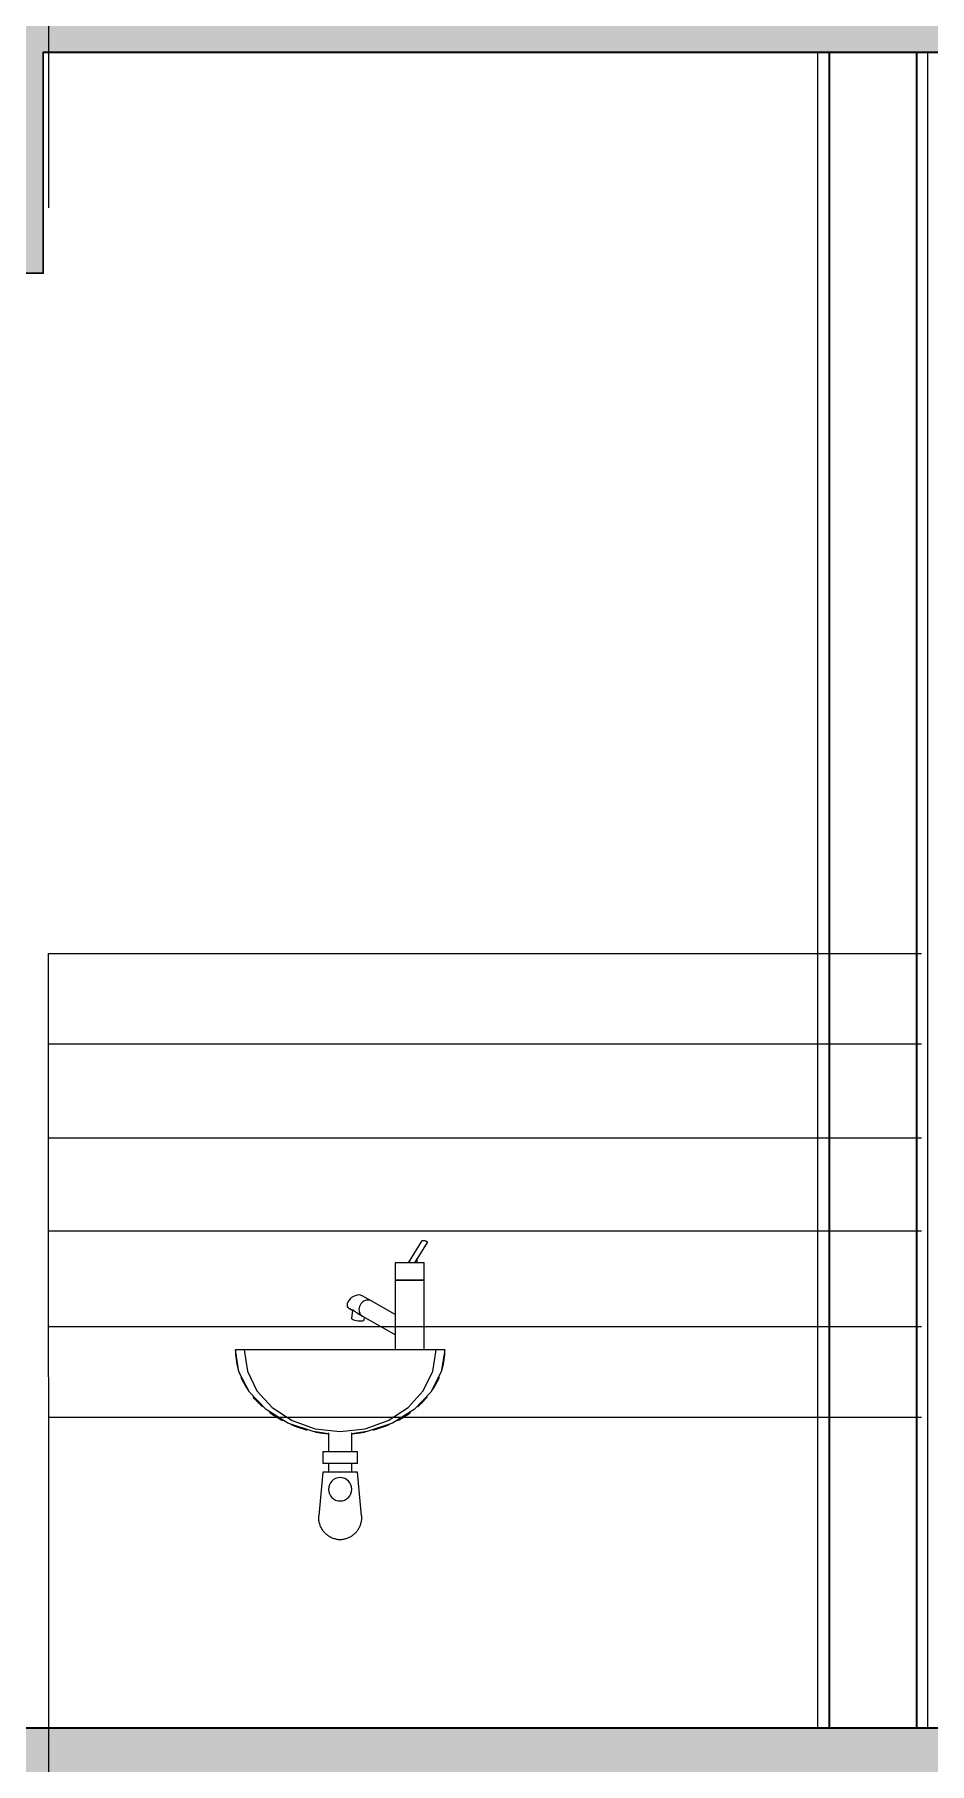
# Model space of a CAD drawing. Header units: millimetres. Extents: x 1373 to 40779, y 1939 to 6439.
# Drawn here: x 24312.8 to 24466.6, y 4169.7 to 4466.8 of the extents above; entities that cross this region are included whole.
import ezdxf

# ---------------------------------------------------------------- set-up
doc = ezdxf.new("R2010")
doc.units = ezdxf.units.MM
for name, color, linetype, lineweight in [('A-AREA-IDEN', 2, 'Continuous', 18), ('A-DETL', 6, 'Continuous', 30), ('A-DETL-GENF', 92, 'Continuous', 18), ('A-FLOR-FNSH', 192, 'Continuous', 35), ('A-WALL', 20, 'Continuous', 9), ('A-WALL-FNSH', 113, 'Continuous', 18), ('P-SANR-FIXT', 6, 'Continuous', 18), ('YAZI', 2, 'Continuous', 18)]:
    doc.layers.add(name, color=color, linetype=linetype, lineweight=lineweight)

# ---------------------------------------------------------------- blocks, each defined once
blk = doc.blocks.new('A$Cb0e8746a')
at = {"layer": 'YAZI', "linetype": 'Continuous', "lineweight": 0}
for p, q in [((0.02, 171.86), (150.05, 171.86)), ((0.02, 171.86), (0.09, 0)), ((150.05, 156.33), (0.02, 156.33)), ((150.05, 140.15), (0.02, 140.15)), ((150.05, 124.15), (0.02, 124.15)), ((150.05, 107.74), (0.02, 107.74)), ((150.05, 92.15), (0, 92.15))]:
    blk.add_line(p, q, dxfattribs=at)

msp = doc.modelspace()

# ---------------------------------------------------------------- hatches: boundary and pattern name
at = {"layer": 'A-DETL-GENF'}
h = msp.add_hatch(dxfattribs=at)
h.set_pattern_fill('ANSI33', color=153, style=0)
h.set_pattern_definition([(45, (-4726.611, 6394.9317), (-4.490128, 4.490128), []), (45, (-4722.121, 6394.9317), (-4.490128, 4.490128), [3.175, -1.5875])])
h.paths.add_polyline_path([(24984.31, 3275.76), (24984.31, 5063.76), (25234.31, 5063.76), (25234.31, 5025.76), (25259.31, 5025.76), (25259.31, 5063.76), (25834.6, 5063.76), (25834.6, 5025.76), (25859.6, 5025.76), (25859.6, 5063.76), (26040.63, 5063.76), (26040.63, 5075.76), (25234.31, 5075.76), (24984.31, 5075.76), (24984.31, 5240.76), (24744.31, 5240.76), (24744.31, 5075.76), (23644.59, 5075.76), (23644.59, 5063.76), (23774.59, 5063.76), (23774.59, 5025.76), (23799.59, 5025.76), (23799.59, 5063.76), (24289.31, 5063.76), (24289.31, 5025.76), (24314.31, 5025.76), (24314.31, 5063.76), (24744.31, 5063.76), (24744.31, 4775.76), (23674.32, 4775.76), (23674.32, 4763.76), (23774.59, 4763.76), (23774.59, 4725.76), (23799.59, 4725.76), (23799.59, 4763.76), (24289.31, 4763.76), (24289.31, 4725.76), (24314.31, 4725.76), (24314.31, 4763.76), (24744.31, 4763.76), (24744.31, 4475.76), (23674.32, 4475.76), (23674.32, 4463.76), (23774.59, 4463.76), (23774.59, 4425.76), (23799.59, 4425.76), (23799.59, 4463.76), (24289.31, 4463.76), (24289.31, 4425.76), (24314.31, 4425.76), (24314.31, 4463.76), (24744.31, 4463.76), (24744.31, 4175.76), (23674.32, 4175.76), (23674.32, 4163.76), (23774.59, 4163.76), (23774.59, 4125.76), (23799.59, 4125.76), (23799.59, 4163.76), (24289.31, 4163.76), (24289.31, 4125.76), (24314.31, 4125.76), (24314.31, 4163.76), (24744.31, 4163.76), (24744.31, 3875.76), (23674.32, 3875.76), (23674.32, 3863.76), (23774.59, 3863.76), (23774.59, 3825.76), (23799.59, 3825.76), (23799.59, 3863.76), (24289.31, 3863.76), (24289.31, 3825.76), (24314.31, 3825.76), (24314.31, 3863.76), (24744.31, 3863.76), (24744.31, 3575.76), (23774.59, 3575.76), (23774.59, 3545.76), (23474.27, 3545.76), (23474.28, 3275.76), (23474.28, 3245.76), (23774.59, 3245.76), (23774.59, 3215.76), (24744.31, 3215.76), (24744.31, 3085.76), (24984.31, 3085.76), (24984.31, 3215.76), (25859.6, 3215.76), (25909.6, 3215.76), (25909.6, 3275.76), (25859.6, 3275.76), (25859.6, 3575.76), (25835.46, 3575.76), (25234.31, 3575.76), (25234.31, 3525.76), (25259.31, 3525.76), (25259.31, 3563.76), (25835.46, 3563.76), (25835.46, 3275.76)])
h.paths.add_polyline_path([(24959.31, 3125.76), (24769.31, 3125.76), (24769.31, 3275.76), (24769.31, 5225.76), (24959.31, 5225.76), (24959.31, 4775.76), (24959.31, 3275.76)], flags=16)
h.paths.add_polyline_path([(24744.31, 3275.76), (23499.27, 3275.76), (23499.27, 3531.13), (23774.59, 3531.13), (23799.59, 3530.13), (23799.59, 3563.76), (24289.31, 3563.76), (24289.31, 3525.76), (24314.31, 3525.76), (24314.31, 3563.76), (24744.31, 3563.76)], flags=16)

# ---------------------------------------------------------------- linework, layer by layer
at = {"layer": 'A-DETL'}
for points in [[(23674.32, 4475.76), (23674.32, 4463.76), (23774.59, 4463.76), (23774.59, 4425.76), (23799.59, 4425.76), (23799.59, 4463.76), (24289.31, 4463.76), (24289.31, 4425.76), (24314.31, 4425.76), (24314.31, 4463.76), (24744.31, 4463.76)], [(24744.31, 4175.76), (23674.32, 4175.76)]]:
    msp.add_lwpolyline(points, dxfattribs=at)
at = {"layer": 'A-FLOR-FNSH', "color": 250}
for p, q in [((24314.31, 4463.76), (24744.31, 4463.76)), ((24744.31, 4175.76), (23674.32, 4175.76))]:
    msp.add_line(p, q, dxfattribs=at)
at = {"layer": 'A-WALL', "lineweight": 35}
for p, q in [((24449.31, 4463.76), (24449.31, 4175.76)), ((24464.31, 4463.76), (24464.31, 4175.76))]:
    msp.add_line(p, q, dxfattribs=at)
at = {"layer": 'A-WALL-FNSH', "color": 7, "lineweight": 9}
for p, q in [((24447.31, 4463.76), (24447.31, 4175.76)), ((24466.31, 4175.76), (24466.31, 4463.76))]:
    msp.add_line(p, q, dxfattribs=at)
at = {"layer": 'P-SANR-FIXT', "color": 8}
for p, q in [((24379.29, 4259.44), (24376.98, 4255.76)), ((24379.31, 4259.47), (24379.29, 4259.44)), ((24379.36, 4259.49), (24379.31, 4259.47)), ((24379.42, 4259.51), (24379.36, 4259.49)), ((24379.5, 4259.52), (24379.42, 4259.51)), ((24379.59, 4259.53), (24379.5, 4259.52)), ((24379.68, 4259.52), (24379.59, 4259.53)), ((24379.78, 4259.51), (24379.68, 4259.52)), ((24379.89, 4259.49), (24379.78, 4259.51)), ((24379.99, 4259.47), (24379.89, 4259.49)), ((24380.08, 4259.44), (24379.99, 4259.47)), ((24380.16, 4259.4), (24380.08, 4259.44)), ((24378.54, 4256.36), (24380.32, 4259.21)), ((24380.23, 4259.36), (24380.16, 4259.4)), ((24380.28, 4259.32), (24380.23, 4259.36)), ((24380.32, 4259.29), (24380.28, 4259.32)), ((24380.3, 4259.18), (24380.32, 4259.21)), ((24380.33, 4259.25), (24380.32, 4259.29)), ((24380.32, 4259.21), (24380.33, 4259.25)), ((24374.75, 4255.76), (24374.75, 4252.76)), ((24375.05, 4255.76), (24374.75, 4255.76)), ((24379.75, 4255.76), (24375.05, 4255.76)), ((24378.15, 4255.76), (24378.57, 4256.42)), ((24378.54, 4255.76), (24378.57, 4256.42)), ((24379.75, 4252.76), (24379.75, 4255.76)), ((24374.75, 4252.76), (24375.05, 4252.76)), ((24374.75, 4252.76), (24374.75, 4240.76)), ((24375.05, 4252.76), (24374.75, 4252.76)), ((24375.05, 4252.76), (24379.75, 4252.76)), ((24379.75, 4252.76), (24375.05, 4252.76)), ((24379.75, 4240.76), (24379.75, 4252.76)), ((24366.52, 4248.74), (24366.49, 4248.48)), ((24366.49, 4248.48), (24366.53, 4248.25)), ((24366.62, 4249), (24366.52, 4248.74)), ((24366.53, 4248.25), (24366.65, 4248.06)), ((24366.79, 4249.27), (24366.62, 4249)), ((24366.67, 4248.04), (24366.82, 4247.92)), ((24367.01, 4249.53), (24366.79, 4249.27)), ((24366.82, 4247.92), (24367.51, 4247.52)), ((24366.82, 4247.92), (24367.06, 4247.83)), ((24367.28, 4249.76), (24367.01, 4249.53)), ((24367.42, 4247.63), (24367.24, 4246.19)), ((24367.59, 4249.95), (24367.28, 4249.76)), ((24367.91, 4250.09), (24367.59, 4249.95)), ((24368.24, 4250.18), (24367.91, 4250.09)), ((24368.55, 4250.21), (24368.24, 4250.18)), ((24368.83, 4250.18), (24368.55, 4250.21)), ((24369.06, 4250.09), (24368.83, 4250.18)), ((24370.62, 4249.21), (24369.07, 4250.09)), ((24374.75, 4246.84), (24370.62, 4249.21)), ((24368.31, 4247.07), (24369.13, 4246.6)), ((24369.13, 4246.6), (24374.81, 4243.36)), ((24369.43, 4245.91), (24369.49, 4246.4)), ((24348.81, 4240.76), (24347.31, 4240.76)), ((24347.92, 4237.01), (24347.31, 4240.76)), ((24348.81, 4240.76), (24349.37, 4237.14)), ((24381.81, 4240.76), (24348.81, 4240.76)), ((24381.24, 4237.14), (24381.81, 4240.76)), ((24383.31, 4240.76), (24381.81, 4240.76)), ((24383.31, 4240.76), (24382.69, 4237.01)), ((24349.72, 4233.51), (24347.92, 4237.01)), ((24349.37, 4237.14), (24351.02, 4233.76)), ((24379.6, 4233.76), (24381.24, 4237.14)), ((24382.69, 4237.01), (24380.9, 4233.51)), ((24352.58, 4230.51), (24349.72, 4233.51)), ((24351.02, 4233.76), (24353.64, 4230.86)), ((24376.97, 4230.86), (24379.6, 4233.76)), ((24380.9, 4233.51), (24378.04, 4230.51)), ((24356.31, 4228.2), (24352.58, 4230.51)), ((24353.64, 4230.86), (24357.06, 4228.64)), ((24373.56, 4228.64), (24376.97, 4230.86)), ((24378.04, 4230.51), (24374.31, 4228.2)), ((24360.65, 4226.75), (24356.31, 4228.2)), ((24357.06, 4228.64), (24361.04, 4227.24)), ((24363.29, 4226.35), (24360.65, 4226.75)), ((24361.04, 4227.24), (24365.31, 4226.76)), ((24365.31, 4226.76), (24369.58, 4227.24)), ((24369.97, 4226.75), (24367.33, 4226.35)), ((24369.58, 4227.24), (24373.56, 4228.64)), ((24374.31, 4228.2), (24369.97, 4226.75)), ((24363.31, 4226.51), (24363.31, 4223.26)), ((24367.31, 4223.26), (24367.31, 4226.51)), ((24362.31, 4223.26), (24362.31, 4221.26)), ((24368.31, 4223.26), (24362.31, 4223.26)), ((24368.31, 4221.26), (24362.31, 4221.26)), ((24363.31, 4221.26), (24363.31, 4219.76)), ((24367.31, 4219.76), (24367.31, 4221.26)), ((24368.31, 4221.26), (24368.31, 4223.26)), ((24362.31, 4219.76), (24361.65, 4212.29)), ((24368.31, 4219.76), (24362.31, 4219.76)), ((24368.96, 4212.29), (24368.31, 4219.76)), ((24361.64, 4212.06), (24361.65, 4212.21)), ((24361.64, 4211.9), (24361.64, 4212.06)), ((24361.64, 4211.75), (24361.64, 4211.9)), ((24361.65, 4212.21), (24361.65, 4212.29)), ((24368.96, 4212.29), (24368.97, 4212.14)), ((24368.97, 4212.14), (24368.98, 4211.98)), ((24368.98, 4211.98), (24368.97, 4211.83)), ((24361.66, 4211.6), (24361.64, 4211.75)), ((24361.67, 4211.45), (24361.66, 4211.6)), ((24361.7, 4211.3), (24361.67, 4211.45)), ((24361.73, 4211.15), (24361.7, 4211.3)), ((24361.76, 4211), (24361.73, 4211.15)), ((24361.8, 4210.85), (24361.76, 4211)), ((24361.85, 4210.71), (24361.8, 4210.85)), ((24361.9, 4210.57), (24361.85, 4210.71)), ((24361.96, 4210.42), (24361.9, 4210.57)), ((24362.02, 4210.29), (24361.96, 4210.42)), ((24362.09, 4210.15), (24362.02, 4210.29)), ((24362.17, 4210.02), (24362.09, 4210.15)), ((24362.25, 4209.89), (24362.17, 4210.02)), ((24362.33, 4209.76), (24362.25, 4209.89)), ((24362.42, 4209.64), (24362.33, 4209.76)), ((24362.52, 4209.52), (24362.42, 4209.64)), ((24362.62, 4209.41), (24362.52, 4209.52)), ((24362.72, 4209.29), (24362.62, 4209.41)), ((24362.83, 4209.19), (24362.72, 4209.29)), ((24362.94, 4209.08), (24362.83, 4209.19)), ((24363.06, 4208.99), (24362.94, 4209.08)), ((24363.18, 4208.89), (24363.06, 4208.99)), ((24367.5, 4208.94), (24367.37, 4208.85)), ((24367.61, 4209.04), (24367.5, 4208.94)), ((24367.73, 4209.14), (24367.61, 4209.04)), ((24367.84, 4209.24), (24367.73, 4209.14)), ((24367.95, 4209.35), (24367.84, 4209.24)), ((24368.05, 4209.46), (24367.95, 4209.35)), ((24368.15, 4209.58), (24368.05, 4209.46)), ((24368.24, 4209.7), (24368.15, 4209.58)), ((24368.33, 4209.83), (24368.24, 4209.7)), ((24368.41, 4209.96), (24368.33, 4209.83)), ((24368.49, 4210.09), (24368.41, 4209.96)), ((24368.56, 4210.22), (24368.49, 4210.09)), ((24368.62, 4210.36), (24368.56, 4210.22)), ((24368.69, 4210.5), (24368.62, 4210.36)), ((24368.74, 4210.64), (24368.69, 4210.5)), ((24368.79, 4210.78), (24368.74, 4210.64)), ((24368.83, 4210.93), (24368.79, 4210.78)), ((24368.87, 4211.08), (24368.83, 4210.93)), ((24368.9, 4211.23), (24368.87, 4211.08)), ((24368.93, 4211.38), (24368.9, 4211.23)), ((24368.95, 4211.53), (24368.93, 4211.38)), ((24368.97, 4211.68), (24368.95, 4211.53)), ((24368.97, 4211.83), (24368.97, 4211.68)), ((24363.31, 4208.81), (24363.18, 4208.89)), ((24363.43, 4208.72), (24363.31, 4208.81)), ((24363.56, 4208.64), (24363.43, 4208.72)), ((24363.7, 4208.57), (24363.56, 4208.64)), ((24363.84, 4208.5), (24363.7, 4208.57)), ((24363.97, 4208.44), (24363.84, 4208.5)), ((24364.12, 4208.39), (24363.97, 4208.44)), ((24364.26, 4208.34), (24364.12, 4208.39)), ((24364.41, 4208.29), (24364.26, 4208.34)), ((24364.55, 4208.25), (24364.41, 4208.29)), ((24364.7, 4208.22), (24364.55, 4208.25)), ((24364.85, 4208.19), (24364.7, 4208.22)), ((24365, 4208.17), (24364.85, 4208.19)), ((24365.16, 4208.16), (24365, 4208.17)), ((24365.31, 4208.15), (24365.16, 4208.16)), ((24365.39, 4208.15), (24365.31, 4208.15)), ((24365.54, 4208.16), (24365.39, 4208.15)), ((24365.69, 4208.18), (24365.54, 4208.16)), ((24365.84, 4208.21), (24365.69, 4208.18)), ((24365.99, 4208.24), (24365.84, 4208.21)), ((24366.14, 4208.27), (24365.99, 4208.24)), ((24366.28, 4208.31), (24366.14, 4208.27)), ((24366.43, 4208.36), (24366.28, 4208.31)), ((24366.57, 4208.41), (24366.43, 4208.36)), ((24366.71, 4208.47), (24366.57, 4208.41)), ((24366.85, 4208.54), (24366.71, 4208.47)), ((24366.99, 4208.61), (24366.85, 4208.54)), ((24367.12, 4208.68), (24366.99, 4208.61)), ((24367.25, 4208.76), (24367.12, 4208.68)), ((24367.37, 4208.85), (24367.25, 4208.76))]:
    msp.add_line(p, q, dxfattribs=at)
for start, end in [(0, 180), (180, 0)]:
    msp.add_arc((24365.31, 4216.83), 2, start, end, dxfattribs=at)
for centre, major_axis, ratio, start_param, end_param in [((24377.31, 4255.35), (-0.424, 0.266), 0.866706, 5.338661, 5.782139), ((24377.31, 4255.35), (-0.424, 0.266), 0.866706, 4.895183, 5.338661), ((24369.87, 4247.9), (0.74, 1.3), 0.852862, 0.453006, 3.141593), ((24369.87, 4247.9), (0.74, 1.3), 0.852862, 0.453006, 3.141593), ((24369.87, 4247.9), (0.74, 1.3), 0.852862, 6.212592, 6.736191), ((24369.87, 4247.9), (0.74, 1.3), 0.852862, 6.212592, 6.736191), ((24368.33, 4246.05), (-1.09, 0.14), 0.228524, 0.093295, 0.878693), ((24368.33, 4246.05), (-1.09, 0.14), 0.228524, 0.878693, 2.973089), ((24368.33, 4246.05), (-1.09, 0.14), 0.228524, 3.141593, 3.234888)]:
    msp.add_ellipse(centre, major_axis=major_axis, ratio=ratio, start_param=start_param, end_param=end_param, dxfattribs=at)
for points, knots in [([(24367.44, 4247.64), (24367.44, 4247.65), (24367.45, 4247.65), (24367.47, 4247.65), (24367.5, 4247.64), (24367.53, 4247.63), (24367.57, 4247.61), (24367.65, 4247.55), (24367.74, 4247.49), (24367.8, 4247.43)], [0.625, 0.625, 0.625, 0.625, 0.65625, 0.6875, 0.75, 0.78125, 0.8125, 0.875, 1, 1, 1, 1]), ([(24367.8, 4247.43), (24367.86, 4247.38), (24367.99, 4247.28), (24368.2, 4247.13), (24368.36, 4247.04), (24368.44, 4247), (24368.46, 4246.99)], [0, 0, 0, 0, 0.2, 0.4, 0.55, 0.6, 0.6, 0.6, 0.6]), ([(24347.31, 4240.76), (24347.31, 4239.67), (24347.47, 4238.49), (24347.81, 4237.34), (24347.84, 4237.24)], [-1, -1, -1, -1, -0.92857143, -0.92203228, -0.92203228, -0.92203228, -0.92203228]), ([(24382.77, 4237.24), (24382.8, 4237.34), (24383.14, 4238.49), (24383.31, 4239.67), (24383.31, 4240.76)], [-0.07796772, -0.07796772, -0.07796772, -0.07796772, -0.07142857, 0, 0, 0, 0]), ([(24348.24, 4236.14), (24348.48, 4235.57), (24348.86, 4234.82), (24349.31, 4234.11), (24349.43, 4233.93)], [-0.89686244, -0.89686244, -0.89686244, -0.89686244, -0.85714286, -0.84384726, -0.84384726, -0.84384726, -0.84384726]), ([(24381.18, 4233.93), (24381.3, 4234.11), (24381.75, 4234.82), (24382.13, 4235.57), (24382.37, 4236.14)], [-0.15615274, -0.15615274, -0.15615274, -0.15615274, -0.14285714, -0.10313756, -0.10313756, -0.10313756, -0.10313756]), ([(24350.28, 4232.77), (24350.58, 4232.41), (24351.12, 4231.81), (24351.73, 4231.24), (24351.98, 4231.01)], [-0.81434575, -0.81434575, -0.81434575, -0.81434575, -0.78571429, -0.76523459, -0.76523459, -0.76523459, -0.76523459]), ([(24378.63, 4231.01), (24378.89, 4231.24), (24379.49, 4231.81), (24380.03, 4232.41), (24380.33, 4232.77)], [-0.23476541, -0.23476541, -0.23476541, -0.23476541, -0.21428571, -0.18565425, -0.18565425, -0.18565425, -0.18565425]), ([(24353.15, 4230.07), (24353.45, 4229.84), (24354.17, 4229.35), (24354.94, 4228.9), (24355.39, 4228.66)], [-0.73604122, -0.73604122, -0.73604122, -0.73604122, -0.71428571, -0.68565425, -0.68565425, -0.68565425, -0.68565425]), ([(24375.22, 4228.66), (24375.67, 4228.9), (24376.42, 4229.33), (24377.13, 4229.82), (24377.41, 4230.03)], [-0.31434575, -0.31434575, -0.31434575, -0.31434575, -0.28571429, -0.26523459, -0.26523459, -0.26523459, -0.26523459]), ([(24356.83, 4227.97), (24357.05, 4227.87), (24357.94, 4227.51), (24358.87, 4227.21), (24359.58, 4227.01)], [-0.65615274, -0.65615274, -0.65615274, -0.65615274, -0.64285714, -0.60313756, -0.60313756, -0.60313756, -0.60313756]), ([(24371.04, 4227.01), (24371.75, 4227.21), (24372.68, 4227.51), (24373.57, 4227.87), (24373.79, 4227.97)], [-0.39686244, -0.39686244, -0.39686244, -0.39686244, -0.35714286, -0.34384726, -0.34384726, -0.34384726, -0.34384726]), ([(24360.94, 4226.69), (24361.06, 4226.67), (24361.84, 4226.52), (24362.62, 4226.41), (24363.29, 4226.35)], [-0.57796772, -0.57796772, -0.57796772, -0.57796772, -0.57142857, -0.53566634, -0.53566634, -0.53566634, -0.53566634]), ([(24367.32, 4226.35), (24367.99, 4226.41), (24368.78, 4226.52), (24369.55, 4226.67), (24369.67, 4226.69)], [-0.46433366, -0.46433366, -0.46433366, -0.46433366, -0.42857143, -0.42203228, -0.42203228, -0.42203228, -0.42203228])]:
    msp.add_open_spline(points, degree=3, knots=knots, dxfattribs=at)

# ---------------------------------------------------------------- block references
at = {"layer": 'A-AREA-IDEN'}
for p in [(24315.12, 4437), (24315.12, 4137)]:
    msp.add_blockref('A$Cb0e8746a', p, dxfattribs=at)

doc.saveas('drawing.dxf')
